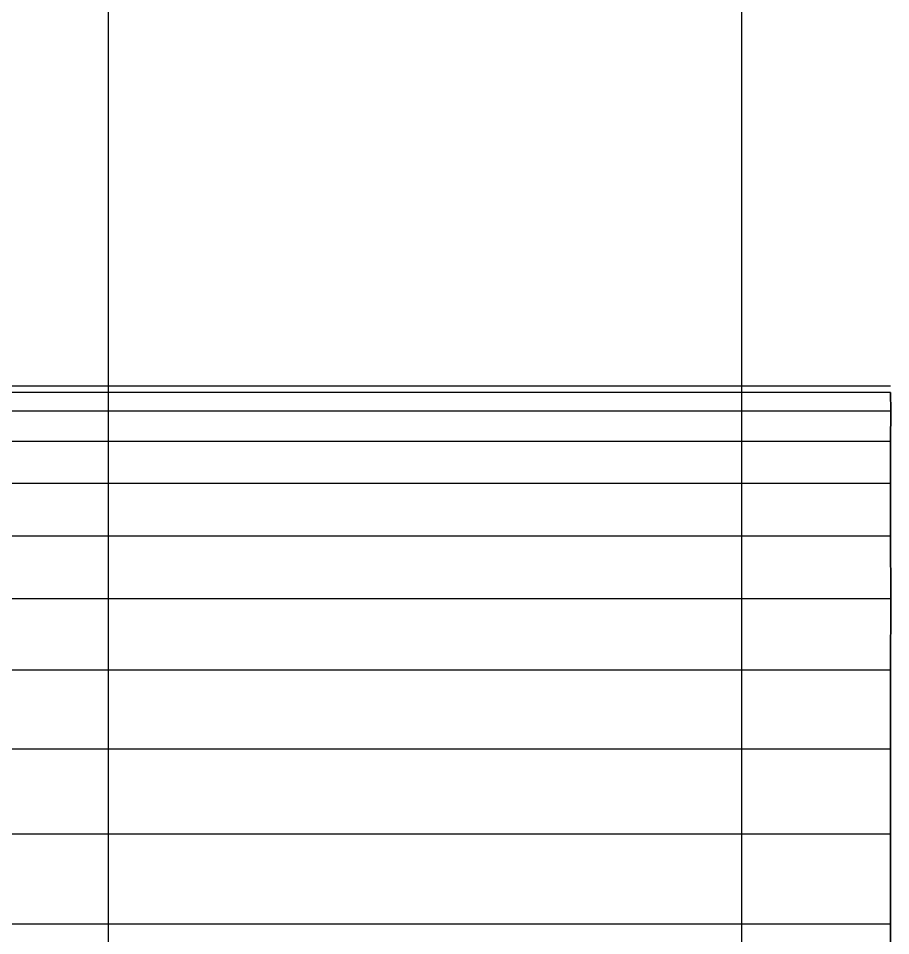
# Model space of a CAD drawing. Extents: x 11992 to 29481, y -6727 to 6811.
# Drawn here: x 12627.12 to 12651.31, y 1285.14 to 1310.57 of the extents above; entities that cross this region are included whole.
import ezdxf

# ---------------------------------------------------------------- set-up
doc = ezdxf.new("R2010")
doc.units = 0
doc.header["$MEASUREMENT"] = 0
doc.layers.get('0').update_dxf_attribs({"color": 8, "linetype": 'CONTINUOUS'})
doc.layers.add('FF-FINISH【完成面】', color=8, linetype='CONTINUOUS')

msp = doc.modelspace()

# ---------------------------------------------------------------- linework, layer by layer
for p, q in [((12647.188, 944.662, -1920.433), (12647.188, 1816.538, -1920.433)), ((12647.188, 944.662, -2340.433), (12647.188, 1816.538, -2340.433)), ((12651.312, 1300.378, -1740.433), (12606.312, 1300.378, -1740.433)), ((12651.312, 1300.202, -1737.807), (12606.312, 1300.202, -1737.807)), ((12651.312, 1300.202, -1743.059), (12606.312, 1300.202, -1743.059)), ((12651.312, 1300.202, -1743.059), (12651.312, 1300.202, -1737.807)), ((12651.312, 1300.202, -1737.807), (12651.313, 1299.686, -1735.226)), ((12651.313, 1299.686, -1745.64), (12651.312, 1300.202, -1743.059)), ((12651.313, 1299.686, -1735.226), (12606.312, 1299.686, -1735.226)), ((12651.313, 1299.686, -1745.64), (12606.312, 1299.686, -1745.64)), ((12651.313, 1299.686, -1735.226), (12651.312, 1298.843, -1732.733)), ((12651.312, 1298.843, -1748.133), (12651.313, 1299.686, -1745.64)), ((12651.312, 1298.843, -1732.733), (12606.312, 1298.843, -1732.733)), ((12651.312, 1298.843, -1748.133), (12606.312, 1298.843, -1748.133)), ((12651.312, 1298.843, -1732.733), (12651.312, 1297.682, -1730.37)), ((12651.312, 1297.682, -1750.495), (12651.312, 1298.843, -1748.133)), ((12651.312, 1297.682, -1750.495), (12606.312, 1297.682, -1750.495)), ((12651.312, 1297.682, -1730.37), (12606.312, 1297.682, -1730.37)), ((12651.312, 1296.216, -1752.681), (12651.312, 1297.682, -1750.495)), ((12651.312, 1297.682, -1730.37), (12651.312, 1296.216, -1728.184)), ((12651.312, 1296.216, -1728.184), (12606.312, 1296.216, -1728.184)), ((12651.312, 1296.216, -1752.681), (12606.312, 1296.216, -1752.681)), ((12651.313, 1294.479, -1754.658), (12651.312, 1296.216, -1752.681)), ((12651.312, 1296.216, -1728.184), (12651.313, 1294.479, -1726.207)), ((12651.313, 1294.479, -1726.207), (12606.312, 1294.479, -1726.207)), ((12651.313, 1294.479, -1754.658), (12606.312, 1294.479, -1754.658)), ((12651.312, 1292.502, -1756.396), (12651.313, 1294.479, -1754.658)), ((12651.313, 1294.479, -1726.207), (12651.312, 1292.502, -1724.47)), ((12651.312, 1292.502, -1756.396), (12606.312, 1292.502, -1756.396)), ((12651.312, 1292.502, -1724.47), (12606.312, 1292.502, -1724.47)), ((12651.312, 1292.502, -1724.47), (12651.312, 1290.316, -1723.004)), ((12651.312, 1290.316, -1757.861), (12651.312, 1292.502, -1756.396)), ((12651.312, 1290.316, -1757.861), (12606.312, 1290.316, -1757.861)), ((12651.312, 1290.316, -1723.004), (12606.312, 1290.316, -1723.004)), ((12651.312, 1287.953, -1759.022), (12651.312, 1290.316, -1757.861)), ((12651.312, 1290.316, -1723.004), (12651.312, 1287.953, -1721.844)), ((12651.312, 1287.953, -1721.844), (12606.312, 1287.953, -1721.844)), ((12651.312, 1287.953, -1759.022), (12606.312, 1287.953, -1759.022)), ((12651.312, 1287.953, -1721.844), (12651.312, 1282.879, -1720.484)), ((12651.312, 1282.879, -1760.381), (12651.312, 1287.953, -1759.022)), ((12651.312, 1285.46, -1721), (12606.312, 1285.46, -1721)), ((12651.312, 1285.46, -1759.865), (12606.312, 1285.46, -1759.865))]:
    msp.add_line(p, q)
at = {"layer": 'FF-FINISH【完成面】'}
msp.add_line((12629.609, 2150.547, 0), (12629.609, 560.547), dxfattribs=at)

doc.saveas('drawing.dxf')
